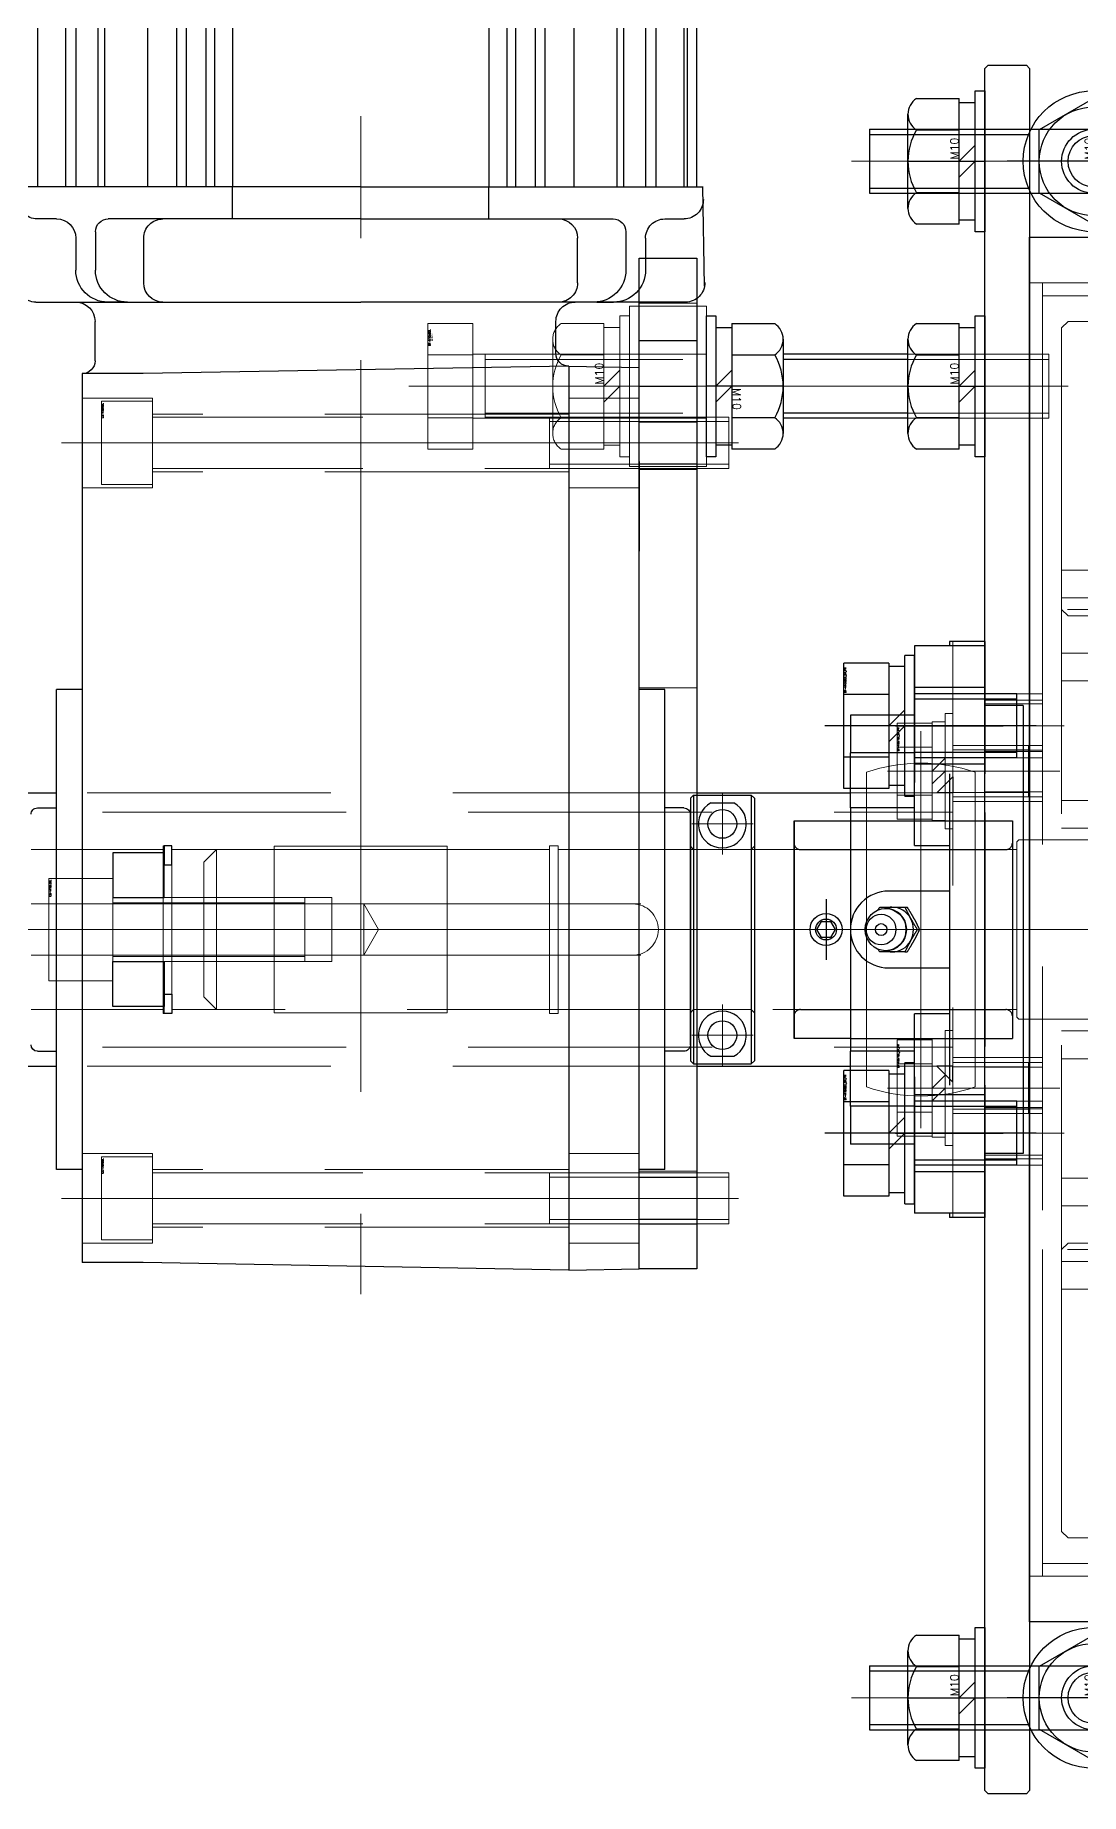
# Model space of a CAD drawing. Header units: millimetres. Extents: x -16130 to 36813, y -8099 to 27484.
# Drawn here: x 23289.6 to 23453, y 17254 to 17528.7 of the extents above; entities that cross this region are included whole.
import ezdxf

# ---------------------------------------------------------------- set-up
doc = ezdxf.new("R2010")
doc.units = ezdxf.units.MM
doc.header["$LTSCALE"] = 6
doc.linetypes.add('CENTER2', pattern=[28.575, 19.05, -3.175, 3.175, -3.175])
doc.linetypes.add('HIDDEN', pattern=[9.525, 6.35, -3.175])
for name, color, linetype, lineweight in [('01_NORMAL', 7, 'Continuous', 25), ('04_HIDDEN', 2, 'HIDDEN', 13), ('05_CENTER', 4, 'CENTER2', 13)]:
    doc.layers.add(name, color=color, linetype=linetype, lineweight=lineweight)
doc.layers.add('10_DRAFT', color=8, linetype='Continuous', lineweight=0, plot=False)
doc.layers.add('HIDDEN', color=3, linetype='HIDDEN')
doc.styles.add('KSS_TXT', font='txt.shx', dxfattribs={"bigfont": 'extfont2.shx'})
doc.styles.add('KSS_TXT_L', font='txt.shx', dxfattribs={"height": 3, "bigfont": 'extfont2.shx'})

# ---------------------------------------------------------------- blocks, each defined once
blk = doc.blocks.new('A$C4DD551DB_1_1_1')
at = {"color": 0}
for p, q in [((-50.5, 68), (-50.5, -68)), ((50.5, 68), (50.5, -68))]:
    blk.add_line(p, q, dxfattribs=at)
blk.add_lwpolyline([(52.08, -70), (-52.08, -70, -0.414214), (-54.08, -68), (-54.08, 68, -0.414214), (-52.08, 70), (52.08, 70, -0.414214), (54.08, 68), (54.08, -68, -0.414214)], format="xyb", close=True, dxfattribs=at)
for centre, start, end in [((-48.5, 68), 90, 180), ((48.5, 68), 0, 90), ((-48.5, -68), 180, 270), ((48.5, -68), 270, 0)]:
    blk.add_arc(centre, 2, start, end, dxfattribs=at)
at = {"layer": '01_NORMAL'}
blk.add_lwpolyline([(-108.15, 95), (108.15, 95), (108.15, -95), (-108.15, -95)], close=True, dxfattribs=at)
at = {"layer": '04_HIDDEN'}
for p, q in [((-101, 95), (-101, -95)), ((101, 95), (101, -95))]:
    blk.add_line(p, q, dxfattribs=at)
at = {"layer": '10_DRAFT'}
for p, q in [((0, 95), (0, -95)), ((4.06, 0), (-4.06, 0))]:
    blk.add_line(p, q, dxfattribs=at)
blk = doc.blocks.new('A$C6DB7488B_1_1_1')
at = {"color": 0}
for p, q in [((-160, 94), (-159, 95)), ((-160, 50), (-160, 94)), ((-159, 95), (19, 95)), ((19, 95), (20, 94)), ((20, 94), (20, 50)), ((-160, 51.83), (20, 51.83)), ((-160, 43.17), (20, 43.17)), ((-160, 38.84), (20, 38.84)), ((-113, 26.3), (-113, 24.17)), ((-107, 26.3), (-107, 24.17)), ((-33, 26.3), (-33, 24.17)), ((-27, 26.3), (-27, 24.17)), ((-144, 15.84), (-144, -15.84)), ((4, 15.84), (4, -15.84)), ((-207, 12.5), (-207, -12.5)), ((152, 12.5), (27, 12.5)), ((154, 10.5), (152, 12.5)), ((152, 12.5), (152, -12.5)), ((154, -10.5), (154, 10.5)), ((154, 4), (87, 4)), ((154, -4), (87, -4)), ((152, -12.5), (154, -10.5)), ((27, -12.5), (152, -12.5)), ((-113, -26.3), (-113, -24.17)), ((-107, -26.3), (-107, -24.17)), ((-33, -26.3), (-33, -24.17)), ((-27, -26.3), (-27, -24.17)), ((-160, -38.84), (20, -38.84)), ((-160, -43.17), (20, -43.17)), ((-160, -50), (-160, -94)), ((-160, -51.83), (20, -51.83)), ((20, -94), (20, -50)), ((-160, -94), (-159, -95)), ((-159, -95), (19, -95)), ((19, -95), (20, -94))]:
    blk.add_line(p, q, dxfattribs=at)
for points in [[(20, 15.84), (-160, 15.84), (-160, 56.16), (20, 56.16)], [(20, -15.84), (-160, -15.84), (-160, -56.16), (20, -56.16)]]:
    blk.add_lwpolyline(points, close=True, dxfattribs=at)
at = {"color": 3}
for points in [[(-144, 45), (-142.5, 45), (-144, 46.5), (-144, 46.5)], [(-144, 45), (-142.5, 45), (-144, 43.5), (-144, 43.5)], [(4, 45), (2.5, 45), (4, 46.5), (4, 46.5)], [(4, 45), (2.5, 45), (4, 43.5), (4, 43.5)], [(-144, 14), (-145.5, 14), (-144, 15.5), (-144, 15.5)], [(4, 14), (5.5, 14), (4, 15.5), (4, 15.5)], [(-144, -14), (-145.5, -14), (-144, -15.5), (-144, -15.5)], [(4, -14), (5.5, -14), (4, -15.5), (4, -15.5)], [(-144, -45), (-142.5, -45), (-144, -43.5), (-144, -43.5)], [(4, -45), (2.5, -45), (4, -43.5), (4, -43.5)], [(-144, -45), (-142.5, -45), (-144, -46.5), (-144, -46.5)], [(4, -45), (2.5, -45), (4, -46.5), (4, -46.5)]]:
    blk.add_lwpolyline(points, close=True, dxfattribs=at)
at = {"color": 0}
for points in [[(-144, 14), (-166.7, 14), (-167, 13.7), (-167, -13.7), (-166.7, -14), (-144, -14)], [(4, 14), (26.7, 14), (27, 13.7), (27, -13.7), (26.7, -14), (4, -14)], [(-167, 12.5), (-207, 12.5), (-209, 10.5), (-209, -10.5), (-207, -12.5), (-167, -12.5)]]:
    blk.add_lwpolyline(points, dxfattribs=at)
for centre in [(-110, 70), (-30, 70), (-110, -70), (-30, -70)]:
    blk.add_circle(centre, 3, dxfattribs=at)
blk.add_arc((87, 0), 4, 90, 270, dxfattribs=at)
at = {"color": 0, "extrusion": (0, 0, -1)}
for centre, major_axis in [((-110, 26.34), (3, 0)), ((-30, -26.34), (-3, 0))]:
    blk.add_ellipse(centre, major_axis=major_axis, ratio=0.500003, start_param=3.113199, end_param=6.311671, dxfattribs=at)
at = {"color": 0}
for centre, major_axis in [((-30, 26.34), (-3, 0)), ((-110, -26.34), (3, 0))]:
    blk.add_ellipse(centre, major_axis=major_axis, ratio=0.500003, start_param=3.113199, end_param=6.311671, dxfattribs=at)
at = {"color": 0, "extrusion": (0, 0, -1)}
for centre, major_axis in [((-110, 24.17), (3, 0)), ((-30, -24.17), (-3, 0))]:
    blk.add_ellipse(centre, major_axis=major_axis, ratio=0.500003, dxfattribs=at)
at = {"color": 0}
for centre, major_axis in [((-30, 24.17), (-3, 0)), ((-110, -24.17), (3, 0))]:
    blk.add_ellipse(centre, major_axis=major_axis, ratio=0.500003, dxfattribs=at)
at = {"layer": '04_HIDDEN'}
for p, q in [((-159, 49), (-160, 50)), ((4, 50), (-144, 50)), ((-144, 50), (-144, 49)), ((4, 50), (4, 49)), ((20, 50), (19, 49)), ((19, 49), (-159, 49)), ((-144, 49), (-144, 15.84)), ((4, 49), (4, 15.84)), ((-144, 45), (-139, 45)), ((-139, 45), (-139, -45)), ((-113, 26.3), (-113, 45.83)), ((-107, 26.3), (-107, 45.83)), ((-33, 26.3), (-33, 45.83)), ((-27, 26.3), (-27, 45.83)), ((-1, 45), (-1, -45)), ((4, 45), (-1, 45)), ((-139, 42.7), (-1, 42.7)), ((-120, 30.67), (-120, 39.33)), ((-100, 30.67), (-100, 39.33)), ((-40, 30.67), (-40, 39.33)), ((-20, 30.67), (-20, 39.33)), ((-160, 20.17), (20, 20.17)), ((-144, 14), (-139, 14)), ((4, 14), (-1, 14)), ((129, 4), (126.69, 0)), ((129, -4), (129, 4)), ((154, 4), (129, 4)), ((154, 5), (134, 5)), ((134, -5), (134, 5)), ((126.69, 0), (129, -4)), ((154, -4), (129, -4)), ((154, -5), (134, -5)), ((-144, -14), (-139, -14)), ((-144, -49), (-144, -15.84)), ((4, -14), (-1, -14)), ((4, -49), (4, -15.84)), ((-160, -20.17), (20, -20.17)), ((-113, -26.3), (-113, -45.83)), ((-107, -26.3), (-107, -45.83)), ((-33, -26.3), (-33, -45.83)), ((-27, -26.3), (-27, -45.83)), ((-120, -30.67), (-120, -39.33)), ((-100, -30.67), (-100, -39.33)), ((-40, -30.67), (-40, -39.33)), ((-20, -30.67), (-20, -39.33)), ((-139, -42.7), (-1, -42.7)), ((-144, -45), (-139, -45)), ((4, -45), (-1, -45)), ((-159, -49), (-160, -50)), ((19, -49), (-159, -49)), ((-144, -50), (-144, -49)), ((4, -50), (4, -49)), ((20, -50), (19, -49)), ((4, -50), (-144, -50))]:
    blk.add_line(p, q, dxfattribs=at)
for points in [[(-1, 15), (-139, 15)], [(-139, -15), (-1, -15)]]:
    blk.add_lwpolyline(points, dxfattribs=at)
for centre in [(-110, 70), (-30, 70), (-110, -70), (-30, -70)]:
    blk.add_circle(centre, 10, dxfattribs=at)
at = {"layer": '04_HIDDEN', "extrusion": (0, 0, -1)}
for centre, major_axis, ratio in [((-110, 45.83), (3, 0), 0.500003), ((-110, 39.33), (3, 0), 0.500003), ((-110, 30.67), (-10, 0), 0.5), ((-110, 30.67), (3, 0), 0.500003), ((-30, -30.67), (10, 0), 0.5), ((-30, -30.67), (-3, 0), 0.500003), ((-30, -39.33), (-3, 0), 0.500003), ((-30, -45.83), (-3, 0), 0.500003)]:
    blk.add_ellipse(centre, major_axis=major_axis, ratio=ratio, dxfattribs=at)
at = {"layer": '04_HIDDEN'}
for centre, major_axis, ratio in [((-30, 45.83), (-3, 0), 0.500003), ((-30, 39.33), (-3, 0), 0.500003), ((-30, 30.67), (10, 0), 0.5), ((-30, 30.67), (-3, 0), 0.500003), ((-110, -30.67), (-10, 0), 0.5), ((-110, -30.67), (3, 0), 0.500003), ((-110, -39.33), (3, 0), 0.500003), ((-110, -45.83), (3, 0), 0.500003)]:
    blk.add_ellipse(centre, major_axis=major_axis, ratio=ratio, dxfattribs=at)
for centre in [(-110, 39.33), (-30, 39.33)]:
    blk.add_ellipse(centre, major_axis=(10, 0), ratio=0.5, start_param=0, end_param=3.141593, dxfattribs=at)
at = {"layer": '04_HIDDEN', "extrusion": (0, 0, -1)}
for centre in [(-110, -39.33), (-30, -39.33)]:
    blk.add_ellipse(centre, major_axis=(10, 0), ratio=0.5, start_param=0, end_param=3.141593, dxfattribs=at)
at = {"layer": '05_CENTER'}
for p, q in [((-70, -100.5), (-70, 100.5)), ((-110, 57), (-110, 83)), ((-30, 57), (-30, 83)), ((-123, 70), (-97, 70)), ((-17, 70), (-43, 70)), ((-110, 48.3), (-110, 21.62)), ((-30, 48.3), (-30, 21.62)), ((-105.82, 45.83), (-114.18, 45.83)), ((-34.18, 45.83), (-25.82, 45.83)), ((-97.59, 39.33), (-122.41, 39.33)), ((-42.41, 39.33), (-17.59, 39.33)), ((-97.59, 30.67), (-122.41, 30.67)), ((-42.41, 30.67), (-17.59, 30.67)), ((-105.82, 24.17), (-114.18, 24.17)), ((-34.18, 24.17), (-25.82, 24.17)), ((156.79, 0), (-212.93, 0)), ((-110, -48.3), (-110, -21.62)), ((-30, -48.3), (-30, -21.62)), ((-105.82, -24.17), (-114.18, -24.17)), ((-34.18, -24.17), (-25.82, -24.17)), ((-97.59, -30.67), (-122.41, -30.67)), ((-42.41, -30.67), (-17.59, -30.67)), ((-97.59, -39.33), (-122.41, -39.33)), ((-42.41, -39.33), (-17.59, -39.33)), ((-105.82, -45.83), (-114.18, -45.83)), ((-34.18, -45.83), (-25.82, -45.83)), ((-110, -57), (-110, -83)), ((-30, -57), (-30, -83)), ((-123, -70), (-97, -70)), ((-17, -70), (-43, -70))]:
    blk.add_line(p, q, dxfattribs=at)
at = {"layer": '10_DRAFT'}
for centre in [(-110, 39.33), (-30, 39.33)]:
    blk.add_ellipse(centre, major_axis=(10, 0), ratio=0.5, start_param=3.141593, end_param=6.283185, dxfattribs=at)
at = {"layer": '10_DRAFT', "extrusion": (0, 0, -1)}
for centre in [(-110, -39.33), (-30, -39.33)]:
    blk.add_ellipse(centre, major_axis=(10, 0), ratio=0.5, start_param=3.141593, end_param=6.283185, dxfattribs=at)
blk = doc.blocks.new('MUCFC205c')
at = {"color": 0}
for p, q in [((-35, 6), (35, 6)), ((-35, 6), (-35, 0)), ((35, 6), (35, 0)), ((-44.32, 0), (-24.31, 0)), ((-18.27, 0), (-24.31, 0)), ((-18.27, 0), (18.27, 0)), ((24.31, 0), (18.27, 0)), ((24.31, 0), (44.32, 0)), ((-45, 0), (-44.32, 0)), ((-45, 0), (-45, -5.5)), ((-44.32, 0), (-44.32, -11)), ((44.32, 0), (45, 0)), ((44.32, 0), (44.32, -11)), ((45, 0), (45, -5.5)), ((-45, -5.5), (-44.32, -5.5)), ((-24.31, -5.5), (-18.27, -5.5)), ((-18.27, -5.5), (18.27, -5.5)), ((-13.14, -11), (-13.14, -5.5)), ((-6, -5.5), (-6, -15)), ((6, -15), (6, -5.5)), ((13.14, -5.5), (13.14, -11)), ((18.27, -5.5), (24.31, -5.5)), ((44.32, -5.5), (45, -5.5)), ((0, -10.53), (0, -10.18)), ((-44.32, -11), (-22.98, -11)), ((-33.5, -11), (-33.5, -21)), ((-27.59, -11), (-27.59, -21)), ((-13.14, -11), (-22.98, -11)), ((-19, -11), (-19, -21)), ((-3.5, -12.48), (-3.5, -12.13)), ((3.5, -12.48), (3.5, -12.13)), ((22.98, -11), (13.14, -11)), ((19, -11), (19, -21)), ((22.98, -11), (44.32, -11)), ((27.59, -11), (27.59, -21)), ((33.5, -11), (33.5, -21)), ((-33.5, -21), (-27.59, -21)), ((-19, -21), (-27.59, -21)), ((-19, -21), (0, -21)), ((-17, -29.8), (-17, -21)), ((0, -21), (19, -21)), ((17, -21), (17, -29.8)), ((27.59, -21), (19, -21)), ((27.59, -21), (33.5, -21)), ((-1.25, -24.08), (0, -23.36)), ((-1.25, -25.52), (-1.25, -24.08)), ((0, -23.36), (1.25, -24.08)), ((1.25, -24.08), (1.25, -25.52)), ((0, -26.24), (-1.25, -25.52)), ((1.25, -25.52), (0, -26.24)), ((17, -29.8), (-17, -29.8)), ((-17, -29.8), (17, -29.8))]:
    blk.add_line(p, q, dxfattribs=at)
at = {"color": 0, "linetype": 'CENTER2'}
for p, q in [((-31.82, -13.93), (-31.82, 2.87)), ((31.82, -13.93), (31.82, 2.87)), ((-4.75, -24.8), (4.75, -24.8))]:
    blk.add_line(p, q, dxfattribs=at)
at = {"color": 0}
for radius in [2.5, 1.63]:
    blk.add_circle((0, -24.8), radius, dxfattribs=at)
at = {"color": 0, "linetype": 'HIDDEN'}
for centre, start, end in [((-13.5, 3.3), 0, 90), ((13.5, 3.3), 90, 180), ((-13.5, -28.8), 270, 0), ((13.5, -28.8), 180, 270)]:
    blk.add_arc(centre, 1, start, end, dxfattribs=at)
at = {"color": 0}
for centre, radius, start, end in [((0, -15.5), 3.3, 0, 180), ((0, -15), 6, 180, 270), ((0, -15), 6, 270, 0)]:
    blk.add_arc(centre, radius, start, end, dxfattribs=at)
for major_axis, start_param, end_param in [((-3.5, 0), 4.18879, 5.235988), ((-3.5, 0), 5.235988, 6.283185), ((3.5, 0), 0, 1.047198), ((-3.5, 0), 0, 0.342953), ((3.5, 0), 5.940232, 6.283185)]:
    blk.add_ellipse((0, -14.52), major_axis=major_axis, ratio=0.965926, start_param=start_param, end_param=end_param, dxfattribs=at)
for centre, major_axis in [((0, -15.5), (-3.3, 0)), ((0, -16.2), (-2.4, 0)), ((0, -16.2), (-0.929, 0))]:
    blk.add_ellipse(centre, major_axis=major_axis, ratio=0.965926, dxfattribs=at)
for points, weights in [([(0, -10.18), (-0.94, -10.62), (-1.75, -11.07)], [1.06657306684, 1.07194812406, 1]), ([(-1.75, -11.59), (-0.94, -11.14), (0, -10.53)], [1, 1.07194812406, 1.06657306684]), ([(1.75, -11.07), (0.94, -10.62), (0, -10.18)], [1, 1.07194812406, 1.06657306684]), ([(0, -10.53), (0.94, -11.14), (1.75, -11.59)], [1.06657306684, 1.07194812406, 1]), ([(-1.75, -11.07), (-2.56, -11.53), (-3.5, -12.13)], [1, 1.07194812406, 1.06657306684]), ([(-3.5, -12.48), (-2.56, -12.04), (-1.75, -11.59)], [1.06657306684, 1.07194812406, 1]), ([(-3.5, -14.52), (-3.5, -13.61), (-3.5, -12.48)], [1, 1.07194812406, 1.06657306684]), ([(3.5, -12.13), (2.56, -11.53), (1.75, -11.07)], [1.06657306684, 1.07194812406, 1]), ([(1.75, -11.59), (2.56, -12.04), (3.5, -12.48)], [1, 1.07194812406, 1.06657306684]), ([(3.5, -12.48), (3.5, -13.61), (3.5, -14.52)], [1.06657306684, 1.07194812406, 1]), ([(-3.5, -16.39), (-3.5, -15.42), (-3.5, -14.52)], [1.06657306684, 1.07194812406, 1]), ([(-3.07, -16.66), (-3.28, -16.53), (-3.5, -16.39)], [1.06489758801, 1.06782171765, 1.06657306684]), ([(3.5, -16.39), (3.28, -16.53), (3.07, -16.66)], [1.06657306684, 1.06782171765, 1.06489758801]), ([(3.5, -14.52), (3.5, -15.42), (3.5, -16.39)], [1, 1.07194812406, 1.06657306684])]:
    blk.add_rational_spline(points, weights, degree=2, dxfattribs=at)
at = {"layer": '10_DRAFT'}
for p, q in [((0, -29.8), (0, 6)), ((-24.57, -1.5), (24.57, -1.5)), ((31, -10), (-31, -10)), ((-24.57, -18.5), (24.57, -18.5))]:
    blk.add_line(p, q, dxfattribs=at)
for start, end in [(160.9179, 199.0821), (340.9179, 19.0821)]:
    blk.add_arc((0, -10), 26, start, end, dxfattribs=at)
at = {"layer": 'HIDDEN', "color": 0}
for p, q in [((-17, -21), (-17, 4.3)), ((-17, 4.3), (17, 4.3)), ((-12.5, -28.8), (-12.5, 3.3)), ((12.5, -28.8), (12.5, 3.3)), ((17, -21), (17, 4.3)), ((-37.82, 0), (-37.82, -11)), ((-25.82, 0), (-25.82, -11)), ((25.82, 0), (25.82, -11)), ((37.82, 0), (37.82, -11))]:
    blk.add_line(p, q, dxfattribs=at)
blk = doc.blocks.new('A$C05FE0EC2_2_1_1')
at = {"color": 0, "linetype": 'CENTER2'}
blk.add_line((0, -19), (0, 14), dxfattribs=at)
at = {"color": 0}
for p, q in [((-9.81, 11), (9.81, 11)), ((-9.81, 4), (-9.81, 11)), ((-4.91, 4), (-4.91, 11)), ((4.91, 4), (4.91, 11)), ((9.81, 4), (9.81, 11)), ((9.81, 4), (-9.81, 4)), ((-9.25, 4), (-9.25, 1.5)), ((0, 1.5), (-2.5, 4)), ((0, 4), (2.5, 1.5)), ((9.25, 1.5), (9.25, 4)), ((-11, 1.5), (11, 1.5)), ((-11, 1.5), (-11, 0)), ((-11, 0), (11, 0)), ((11, 0), (11, 1.5))]:
    blk.add_line(p, q, dxfattribs=at)
at = {"color": 0, "linetype": 'HIDDEN'}
for p, q in [((-5, -16), (-5, 0)), ((-4.19, -16), (-4.19, 0)), ((4.19, -16), (4.19, 0)), ((5, -16), (5, 0)), ((-5, -16), (5, -16))]:
    blk.add_line(p, q, dxfattribs=at)
at = {"layer": '10_DRAFT', "style": 'KSS_TXT_L'}
blk.add_text('BT-M10x20L,SW,PW', height=0.3, dxfattribs=at).set_placement((5.16, 10.66))
blk = doc.blocks.new('A$C684CD659')
at = {"color": 4}
blk.add_blockref('MUCFC205c', (0, 0), dxfattribs=at)
at = {"rotation": 180}
for p in [(-31.82, -11), (31.82, -11)]:
    blk.add_blockref('A$C05FE0EC2_2_1_1', p, dxfattribs=at)
blk = doc.blocks.new('A$C2F213FA1_1_1_1')
at = {"color": 0}
blk.add_lwpolyline([(135, 6.5), (135, 0.5), (134.5, 0), (-134.5, 0), (-135, 0.5), (-135, 6.5), (-134.5, 7), (134.5, 7)], close=True, dxfattribs=at)
at = {"layer": '04_HIDDEN'}
for p, q in [((-101, 7), (-101, 9)), ((-36.82, 9), (-36.82, 0)), ((-35.82, 9), (-35.82, 0)), ((-27.82, 9), (-27.82, 0)), ((-26.82, 9), (-26.82, 0)), ((26.82, 9), (26.82, 0)), ((27.82, 9), (27.82, 0)), ((35.82, 9), (35.82, 0)), ((36.82, 9), (36.82, 0)), ((101, 9), (101, 7))]:
    blk.add_line(p, q, dxfattribs=at)
at = {"layer": '04_HIDDEN', "color": 9}
for p, q in [((-35.25, 0), (-35.25, 9)), ((35.25, 0), (35.25, 9))]:
    blk.add_line(p, q, dxfattribs=at)
at = {"layer": '04_HIDDEN', "color": 252}
for p, q in [((-28.75, 9), (-28.75, 0)), ((-28, 9), (-28, 0)), ((-21.5, 9), (-21.5, 0)), ((-20.75, 9), (-20.75, 0)), ((-20, 9), (-20, 0)), ((20, 9), (20, 0)), ((20.75, 9), (20.75, 0)), ((21.5, 9), (21.5, 0)), ((28, 9), (28, 0)), ((28.75, 9), (28.75, 0))]:
    blk.add_line(p, q, dxfattribs=at)
at = {"layer": '04_HIDDEN'}
blk.add_lwpolyline([(101, 9), (-101, 9)], dxfattribs=at)
at = {"layer": '05_CENTER'}
for p, q in [((-120, 11.2), (-120, -4.07)), ((-31.82, 12.39), (-31.82, -3.39)), ((31.82, 12.39), (31.82, -3.39)), ((120, 11.2), (120, -4.07))]:
    blk.add_line(p, q, dxfattribs=at)
at = {"layer": '05_CENTER', "color": 252}
for p, q in [((-24.75, 11.71), (-24.75, -2.71)), ((24.75, 11.71), (24.75, -2.71))]:
    blk.add_line(p, q, dxfattribs=at)
at = {"layer": '10_DRAFT'}
blk.add_line((0, 9), (0, 0), dxfattribs=at)
blk = doc.blocks.new('A$C04E828C6_1_1_1')
at = {"color": 0}
for p, q in [((-63, 28), (123, 28)), ((-21, -1), (-21, -21)), ((1, -1), (1, -21)), ((59, -1), (59, -21)), ((81, -1), (81, -21))]:
    blk.add_line(p, q, dxfattribs=at)
for points in [[(-21, -21), (-63, -21), (-63, 30), (123, 30), (123, -21), (81, -21)], [(59, -21), (1, -21)]]:
    blk.add_lwpolyline(points, dxfattribs=at)
for centre in [(-10, -1), (70, -1)]:
    blk.add_arc(centre, 11, 0, 180, dxfattribs=at)
at = {"layer": '05_CENTER'}
for p, q in [((-10, -25), (-10, 15)), ((70, -25), (70, 15)), ((-26, -1), (6, -1)), ((54, -1), (86, -1))]:
    blk.add_line(p, q, dxfattribs=at)
blk = doc.blocks.new('FWSSS-D24-V10.0-T8.0a')
at = {"color": 0}
for points in [[(0, 5), (8, 5), (8, 12), (0, 12)], [(0, -5), (8, -5), (8, -12), (0, -12)]]:
    blk.add_lwpolyline(points, close=True, dxfattribs=at)
at = {"layer": '10_DRAFT'}
blk.add_line((0, 0), (8, 0), dxfattribs=at)
blk = doc.blocks.new('RTWS25a')
at = {"color": 0}
for points in [[(0, 13.1), (1.2, 13.1), (1.2, 10.1), (0, 10.1)], [(0, -13.1), (1.2, -13.1), (1.2, -10.1), (0, -10.1)]]:
    blk.add_lwpolyline(points, close=True, dxfattribs=at)
at = {"layer": '10_DRAFT'}
blk.add_line((1.2, 0), (0, 0), dxfattribs=at)
blk = doc.blocks.new('A$C7C3766F9_1_1_1')
at = {"color": 0, "linetype": 'CENTER2'}
blk.add_line((0, -31.5), (0, 11.5), dxfattribs=at)
at = {"color": 0}
for p, q in [((8, 10), (-8, 10)), ((-8, 10), (-8, 0)), ((8, 0), (8, 10)), ((8, 0), (-8, 0))]:
    blk.add_line(p, q, dxfattribs=at)
at = {"color": 0, "linetype": 'HIDDEN'}
for p, q in [((-5, -30), (-5, 0)), ((-4.19, -30), (-4.19, 0)), ((4.19, -30), (4.19, 0)), ((5, -30), (5, 0)), ((-5, -30), (5, -30))]:
    blk.add_line(p, q, dxfattribs=at)
at = {"layer": '10_DRAFT', "style": 'KSS_TXT_L'}
blk.add_text('CS-M10x30L', height=0.3, dxfattribs=at).set_placement((5.13, 9.66))
blk = doc.blocks.new('SCSPJ25-10b')
at = {"color": 0}
for p, q in [((0.5, 21), (0, 20.5)), ((0, 20.5), (0, -20.5)), ((0.5, 21), (9.5, 21)), ((0.5, 21), (0.5, -21)), ((3.22, 19.8), (6.78, 19.8)), ((9.5, 21), (10, 20.5)), ((9.5, 21), (9.5, -21)), ((10, 20.5), (10, -20.5)), ((0, 0), (0, 0)), ((0.5, -21), (0, -20.5)), ((0.5, -21), (9.5, -21)), ((3.22, -19.8), (6.78, -19.8)), ((9.5, -21), (10, -20.5))]:
    blk.add_line(p, q, dxfattribs=at)
for centre in [(5, 16.5), (5, -16.5)]:
    blk.add_circle(centre, 2.25, dxfattribs=at)
for centre, start, end in [((5, 16.5), 118.3901, 61.6099), ((5, -16.5), 298.3901, 241.6099)]:
    blk.add_arc(centre, 3.75, start, end, dxfattribs=at)
at = {"layer": '04_HIDDEN', "color": 0}
for p, q in [((0, 13), (0.5, 12.5)), ((0, 11), (0, 11)), ((0.5, 12.5), (9.5, 12.5)), ((9.5, 12.5), (10, 13)), ((0, -13), (0.5, -12.5)), ((0.5, -12.5), (9.5, -12.5)), ((9.5, -12.5), (10, -13))]:
    blk.add_line(p, q, dxfattribs=at)
at = {"layer": '05_CENTER', "color": 0}
for p, q in [((5, 11.71), (5, 21.29)), ((0.21, 16.5), (9.79, 16.5)), ((5, -11.71), (5, -21.29)), ((0.21, -16.5), (9.79, -16.5))]:
    blk.add_line(p, q, dxfattribs=at)
at = {"layer": '10_DRAFT'}
blk.add_line((0, 0), (10, 0), dxfattribs=at)
blk = doc.blocks.new('GM-SHYF-RH 0.2kW、1／30、200V、60Hzb')
at = {"color": 0}
for p, q in [((-116, 51.5), (-116, 105)), ((-200, 102), (-116, 102)), ((-111, 99), (-111, 102.03)), ((-98, 102.26), (-98, 85)), ((-98, 102.26), (-98, 51.5)), ((-19, 102), (-19, 99)), ((19, 102), (19, 99)), ((37.5, 99), (-37.5, 99)), ((-37.5, 95), (-37.5, 99)), ((37.5, 95), (37.5, 99)), ((-200, 97.63), (-116, 97.63)), ((-200, 96), (-116, 96)), ((-108, 96), (-103, 96)), ((-86.83, 95), (0, 95)), ((-86.83, 85.5), (-86.83, 95)), ((0, 95), (52.02, 95)), ((52.02, 85.5), (52.02, 95)), ((-200.16, 91.54), (-116, 91.54)), ((-200, 92.54), (-116, 92.54)), ((-111, 51.5), (-111, 90.93)), ((-109, 92.93), (-103, 92.93)), ((-98, 88.39), (-98, 91)), ((-88.83, 93), (-95, 93)), ((-101, 85.39), (-108, 85.39)), ((-87.99, 19), (-86.83, 85.5)), ((53.18, 19), (52.02, 85.5)), ((-200, 84.8), (-116, 84.8)), ((-200, 80.26), (-116, 80.26)), ((-200, 78.78), (-116, 78.78)), ((-200, 75.68), (-116, 75.68)), ((-200, 74.34), (-116, 74.34)), ((-200, 71.5), (-116, 71.5)), ((-111, 71.5), (-116, 71.5)), ((-116, 51.5), (-116, -2)), ((-111, 51.5), (-111, 12.07)), ((-98, 0.74), (-98, 51.5)), ((-200, 31.5), (-116, 31.5)), ((-111, 31.5), (-116, 31.5)), ((-200, 28.66), (-116, 28.66)), ((-200, 27.32), (-116, 27.32)), ((-200, 24.22), (-116, 24.22)), ((-200, 22.74), (-116, 22.74)), ((-89.99, 21), (-95, 21)), ((-200, 18.2), (-116, 18.2)), ((-101, 17.61), (-108, 17.61)), ((-87.99, 19), (53.19, 19)), ((-87.98, 19), (-87.79, 8)), ((53.19, 19), (53, 8)), ((-98, 14.61), (-98, 12)), ((-200.16, 11.46), (-116, 11.46)), ((-200, 10.46), (-116, 10.46)), ((-109, 10.07), (-103, 10.07)), ((-200, 7), (-116, 7)), ((-108, 7), (-103, 7)), ((-98, 0.74), (-98, 7)), ((53, 8), (-87.79, 8)), ((-73.12, 8), (-59.09, 8)), ((-37.5, 4), (-37.5, 8)), ((37.5, 4), (37.5, 8)), ((-200, 5.37), (-116, 5.37)), ((-111, 4), (-111, 0.97)), ((37.5, 4), (-37.5, 4)), ((-19, 1), (-19, 4)), ((19, 1), (19, 4)), ((-200, 1), (-116, 1)), ((-200, 0.5), (-116, 0.5)), ((18, 0), (-18, 0)), ((-116, -1), (-200, -1)), ((-100.49, -2.22), (-116, -1.95))]:
    blk.add_line(p, q, dxfattribs=at)
for centre, radius, start, end in [((-114, 102.03), 3, 0, 91), ((-101, 102.26), 3, 0, 91), ((-101, 102.26), 3, 0, 91), ((-18, 102), 1, 90, 180), ((18, 102), 1, 0, 90), ((-108, 99), 3, 180, 270), ((-103, 91), 5, 0, 90), ((-95, 96), 3, 180, 270), ((-88.83, 95), 2, 270, 0), ((-109, 90.93), 2, 90, 180), ((-103, 87.93), 5, 0, 90), ((-108, 82.39), 3, 90, 180), ((-101, 82.39), 3, 0, 90), ((-108, 20.61), 3, 180, 270), ((-101, 20.61), 3, 270, 0), ((-95, 18), 3, 90, 180), ((-89.99, 19), 2, 0, 90), ((-103, 15.07), 5, 270, 0), ((-109, 12.07), 2, 180, 270), ((-103, 12), 5, 270, 0), ((-108, 4), 3, 90, 180), ((-114, 0.97), 3, 269, 0), ((-101, 0.74), 3, 269, 0), ((-101, 0.74), 3, 269, 0), ((-18, 1), 1, 180, 270), ((18, 1), 1, 270, 0)]:
    blk.add_arc(centre, radius, start, end, dxfattribs=at)
at = {"layer": '04_HIDDEN', "color": 0}
for p, q in [((-12.5, 82.35), (-12.5, 103)), ((-4, 103), (-4, 0)), ((4, 103), (4, 0)), ((12.5, 82.35), (12.5, 103)), ((-83, 95), (-83, 84)), ((-69, 95), (-69, 84)), ((35, 95), (35, 84)), ((49, 95), (49, 84)), ((-69, 84), (-83, 84)), ((-80.5, 19), (-80.5, 84)), ((-71.5, 19), (-71.5, 84)), ((49, 84), (35, 84)), ((37.5, 19), (37.5, 84)), ((46.5, 19), (46.5, 84)), ((-13.1, 82.35), (-13.1, 81)), ((13.1, 82.35), (-13.1, 82.35)), ((13.1, 81), (-13.1, 81)), ((-12.5, 65), (-12.5, 81)), ((12.5, 65), (12.5, 81)), ((13.1, 82.35), (13.1, 81)), ((13, 65), (-13, 65)), ((-13, 38), (-13, 65)), ((13, 38), (13, 65)), ((13, 38), (-13, 38)), ((-12.5, 22), (-12.5, 38)), ((12.5, 22), (12.5, 38)), ((-13.1, 20.65), (-13.1, 22)), ((13.1, 22), (-13.1, 22)), ((13.1, 20.65), (13.1, 22)), ((13.1, 20.65), (-13.1, 20.65)), ((-12.5, 0), (-12.5, 20.65)), ((12.5, 0), (12.5, 20.65)), ((-83, 8), (-83, 19)), ((-69, 19), (-83, 19)), ((-69, 8), (-69, 19)), ((35, 8), (35, 19)), ((49, 19), (35, 19)), ((49, 8), (49, 19))]:
    blk.add_line(p, q, dxfattribs=at)
at = {"layer": '05_CENTER', "color": 0}
for p, q in [((0, 0), (0, 103)), ((-76, 4.75), (-76, 98.25)), ((42, 4.75), (42, 98.25)), ((-260.39, 51.5), (56.97, 51.5))]:
    blk.add_line(p, q, dxfattribs=at)
blk = doc.blocks.new('A$C684CBCC5')
blk.add_line((-92, 0), (-92, 9))
blk.add_lwpolyline([(53, 0), (-104.85, 0), (-104.85, 9), (53, 9)], close=True)
at = {"layer": '04_HIDDEN', "color": 252}
for p, q in [((-97.85, 0), (-97.85, 9)), ((-71.85, 0), (-71.85, 9))]:
    blk.add_line(p, q, dxfattribs=at)
at = {"layer": '04_HIDDEN'}
for p, q in [((-80, 0), (-80, 9)), ((-79.25, 0), (-79.25, 9)), ((-72.75, 0), (-72.75, 9)), ((-72, 0), (-72, 9)), ((38, 0), (38, 9)), ((38.75, 0), (38.75, 9)), ((45.25, 0), (45.25, 9)), ((46, 0), (46, 9))]:
    blk.add_line(p, q, dxfattribs=at)
at = {"layer": '04_HIDDEN', "color": 9}
for p, q in [((-37.75, 0), (-37.75, 9)), ((37.75, 0), (37.75, 9))]:
    blk.add_line(p, q, dxfattribs=at)
at = {"layer": '05_CENTER'}
for p, q in [((-76, -2.71), (-76, 11.71)), ((42, -2.71), (42, 11.71))]:
    blk.add_line(p, q, dxfattribs=at)
at = {"layer": '10_DRAFT'}
for p, q in [((-84.85, 0), (-84.85, 9)), ((0, 0), (0, 9))]:
    blk.add_line(p, q, dxfattribs=at)
blk = doc.blocks.new('A$C39D95BAC')
at = {"color": 0, "linetype": 'CENTER2'}
blk.add_line((0, -91.5), (0, 9.5), dxfattribs=at)
at = {"color": 0}
for p, q in [((6.5, 8), (-6.5, 8)), ((-6.5, 8), (-6.5, 0)), ((6.5, 0), (6.5, 8)), ((6.5, 0), (-6.5, 0))]:
    blk.add_line(p, q, dxfattribs=at)
at = {"color": 0, "linetype": 'HIDDEN'}
for p, q in [((-4, -90), (-4, 0)), ((4, -90), (4, 0)), ((-4, -62), (4, -62)), ((-3.32, -90), (-3.32, -62)), ((3.32, -90), (3.32, -62)), ((-4, -90), (4, -90))]:
    blk.add_line(p, q, dxfattribs=at)
at = {"layer": '10_DRAFT', "style": 'KSS_TXT_L'}
blk.add_text('CS-M8x90L', height=0.3, dxfattribs=at).set_placement((3.86, 7.66))
blk = doc.blocks.new('NCLSS10-25-11.0a')
at = {"color": 0}
for points in [[(12, 5), (0, 5), (0, 12.5), (12, 12.5)], [(12, -5), (0, -5), (0, -12.5), (12, -12.5)]]:
    blk.add_lwpolyline(points, close=True, dxfattribs=at)
at = {"layer": '10_DRAFT'}
blk.add_line((0, 0), (12, 0), dxfattribs=at)
blk = doc.blocks.new('M10Nza_1_1_1_1')
at = {"color": 0}
for p, q in [((-7.35, 12), (7.35, 12)), ((-9.8, 4), (-9.8, 10.69)), ((-4.9, 4), (-4.9, 10.69)), ((4.9, 10.69), (4.9, 4)), ((9.8, 10.69), (9.8, 4)), ((-9.8, 4), (9.8, 4)), ((-9.2, 1.5), (-9.2, 4)), ((0, 1.5), (-2.5, 4)), ((0, 4), (2.5, 1.5)), ((9.2, 4), (9.2, 1.5))]:
    blk.add_line(p, q, dxfattribs=at)
at = {"color": 0, "linetype": 'CENTER2'}
blk.add_line((0, 12), (0, 0), dxfattribs=at)
at = {"color": 0}
blk.add_lwpolyline([(-11, 1.5), (11, 1.5), (11, 0), (-11, 0)], close=True, dxfattribs=at)
for centre, radius, start, end in [((-7.35, 9.06), 2.94, 33.626, 146.374), ((0, 2.2), 9.8, 60, 120), ((7.35, 9.06), 2.94, 33.626, 146.374)]:
    blk.add_arc(centre, radius, start, end, dxfattribs=at)
at = {"layer": '10_DRAFT', "style": 'KSS_TXT'}
blk.add_text('M10', height=1.25, dxfattribs=at).set_placement((0.26, 4.12))
blk = doc.blocks.new('A$C684CC09B')
at = {"color": 0, "linetype": 'CENTER2'}
blk.add_line((0, -93), (0, 10), dxfattribs=at)
at = {"color": 0}
for p, q in [((-9.81, 7), (9.81, 7)), ((-9.81, 0), (-9.81, 7)), ((-4.91, 0), (-4.91, 7)), ((4.91, 0), (4.91, 7)), ((9.81, 0), (9.81, 7)), ((-9.81, 0), (9.81, 0)), ((-5, -90), (-5, 0)), ((5, -90), (5, 0)), ((-4.19, -90), (-4.19, -1.96)), ((4.19, -90), (4.19, -1.96))]:
    blk.add_line(p, q, dxfattribs=at)
at = {"color": 0, "linetype": 'HIDDEN'}
for p, q in [((-5, -1.96), (5, -1.96)), ((-5, -90), (5, -90))]:
    blk.add_line(p, q, dxfattribs=at)
at = {"layer": '10_DRAFT', "style": 'KSS_TXT_L'}
for s, p in [('BT-M10x90L', (6.32, 6.59)), ('全ねじ', (7.03, 6.21))]:
    blk.add_text(s, height=0.3, dxfattribs=at).set_placement(p)
blk = doc.blocks.new('A$C680612B7_1_1_1')
at = {"color": 0}
for p, q in [((-120, 5), (120, 5)), ((-120, 5), (-120, -5)), ((-120, 4.19), (-95, 4.19)), ((-95, 5), (-95, -5)), ((95, 5), (95, -5)), ((120, 4.19), (95, 4.19)), ((120, 5), (120, -5)), ((-120, -4.19), (-95, -4.19)), ((-120, -5), (120, -5)), ((120, -4.19), (95, -4.19))]:
    blk.add_line(p, q, dxfattribs=at)
at = {"layer": '05_CENTER'}
blk.add_line((-122.85, 0), (122.85, 0), dxfattribs=at)
blk = doc.blocks.new('M10Nza_1_1_1_1_1')
at = {"color": 0}
for p, q in [((-7.35, 12), (7.35, 12)), ((-9.8, 4), (-9.8, 10.69)), ((-4.9, 4), (-4.9, 10.69)), ((4.9, 10.69), (4.9, 4)), ((9.8, 10.69), (9.8, 4)), ((-9.8, 4), (9.8, 4)), ((-9.2, 1.5), (-9.2, 4)), ((0, 1.5), (-2.5, 4)), ((0, 4), (2.5, 1.5)), ((9.2, 4), (9.2, 1.5))]:
    blk.add_line(p, q, dxfattribs=at)
at = {"color": 0, "linetype": 'CENTER2'}
blk.add_line((0, 12), (0, 0), dxfattribs=at)
at = {"color": 0}
blk.add_lwpolyline([(-11, 1.5), (11, 1.5), (11, 0), (-11, 0)], close=True, dxfattribs=at)
for centre, radius, start, end in [((-7.35, 9.06), 2.94, 33.626, 146.374), ((0, 2.2), 9.8, 60, 120), ((7.35, 9.06), 2.94, 33.626, 146.374)]:
    blk.add_arc(centre, radius, start, end, dxfattribs=at)
at = {"layer": '10_DRAFT', "style": 'KSS_TXT'}
blk.add_text('M10', height=1.25, dxfattribs=at).set_placement((0.26, 4.12))
blk = doc.blocks.new('10b_2_1_1')
at = {"color": 0, "linetype": 'CENTER2'}
for p, q in [((0, -13.51), (0, 13.51)), ((13.51, 0), (-13.51, 0))]:
    blk.add_line(p, q, dxfattribs=at)
at = {"color": 0}
for p, q in [((-4.9, 8.49), (-9.8, 0)), ((-4.9, 8.49), (4.9, 8.49)), ((9.8, 0), (4.9, 8.49)), ((-9.8, 0), (-4.9, -8.49)), ((4.9, -8.49), (9.8, 0)), ((-4.9, -8.49), (4.9, -8.49))]:
    blk.add_line(p, q, dxfattribs=at)
for radius in [11, 8.49, 5, 4]:
    blk.add_circle((0, 0), radius, dxfattribs=at)
at = {"layer": '10_DRAFT', "style": 'KSS_TXT'}
blk.add_text('M10', height=1.25, dxfattribs=at).set_placement((0.26, 0.12))
blk = doc.blocks.new('A$C684CE333')
at = {"color": 0}
for centre in [(-120, 85), (120, 85), (-120, -85), (120, -85)]:
    blk.add_circle(centre, 5, dxfattribs=at)
at = {"layer": '05_CENTER'}
for p, q in [((-128, 85), (-112, 85)), ((128, 85), (112, 85)), ((-128, -85), (-112, -85)), ((128, -85), (112, -85))]:
    blk.add_line(p, q, dxfattribs=at)
at = {"layer": '10_DRAFT'}
for p, q in [((0, -8.78), (0, 8.78)), ((-8.78, 0), (8.78, 0))]:
    blk.add_line(p, q, dxfattribs=at)
for name, p, rotation in [('A$C680612B7_1_1_1', (-120, 0), 270), ('A$C680612B7_1_1_1', (120, 0), 270), ('M10Nza_1_1_1_1_1', (-120, 102), 359.9999999999999), ('M10Nza_1_1_1_1_1', (120, 102), 359.9999999999999), ('M10Nza_1_1_1_1_1', (-120, -102), 180), ('M10Nza_1_1_1_1_1', (120, -102), 180)]:
    blk.add_blockref(name, p, dxfattribs=dict(rotation=rotation))
for p in [(-120, 85), (120, 85), (-120, -85), (120, -85)]:
    blk.add_blockref('10b_2_1_1', p)
blk = doc.blocks.new('A$C4F344C99_1')
at = {"color": 0}
for p, q in [((-7.51, 8.7), (7.51, 8.7)), ((-7.51, 3.2), (-7.51, 8.7)), ((-3.75, 3.2), (-3.75, 8.7)), ((3.75, 3.2), (3.75, 8.7)), ((7.51, 3.2), (7.51, 8.7)), ((-7.7, 3.2), (-7.7, 1.2)), ((7.7, 3.2), (-7.7, 3.2)), ((0, 1.2), (-2, 3.2)), ((0, 3.2), (2, 1.2)), ((7.7, 1.2), (7.7, 3.2)), ((-9, 1.2), (9, 1.2)), ((-9, 1.2), (-9, 0)), ((-9, 0), (9, 0)), ((9, 0), (9, 1.2))]:
    blk.add_line(p, q, dxfattribs=at)
at = {"color": 0, "linetype": 'CENTER2'}
blk.add_line((0, -13.3), (0, 10.2), dxfattribs=at)
at = {"color": 0, "linetype": 'HIDDEN'}
for p, q in [((-4, -11.8), (-4, 0)), ((-3.32, -11.8), (-3.32, 0)), ((3.32, -11.8), (3.32, 0)), ((4, -11.8), (4, 0)), ((-4, -11.8), (4, -11.8))]:
    blk.add_line(p, q, dxfattribs=at)
at = {"layer": '10_DRAFT', "style": 'KSS_TXT_L'}
blk.add_text('BT-M8x15L,SW,PW', height=0.3, dxfattribs=at).set_placement((3.13, 8.36))
blk = doc.blocks.new('A$C684CE454')
at = {"color": 0}
for p, q in [((-195, 21.35), (-145, 21.35)), ((-45, 21.35), (-21, 21.35)), ((-195, -21.35), (-145, -21.35)), ((-45, -21.35), (-21, -21.35))]:
    blk.add_line(p, q, dxfattribs=at)
blk.add_lwpolyline([(-195, 67.5), (-200, 67.5), (-200, -67.5), (-195, -67.5)], close=True, dxfattribs=at)
at = {"color": 3}
for points in [[(-195, 21.35), (-192.5, 21.35), (-192.5, 21.35), (-195, 23.85)], [(-5, 21.35), (-7.5, 21.35), (-7.5, 21.35), (-5, 23.85)], [(-195, -21.35), (-192.5, -21.35), (-192.5, -21.35), (-195, -23.85)], [(-5, -21.35), (-7.5, -21.35), (-7.5, -21.35), (-5, -23.85)]]:
    blk.add_lwpolyline(points, close=True, dxfattribs=at)
at = {"layer": '04_HIDDEN'}
for p, q in [((-195, 20), (-200, 20)), ((-45, 21.35), (-145, 21.35)), ((-5, 21.35), (-21, 21.35)), ((-5, 20), (0, 20)), ((-195, 18.35), (-5, 18.35)), ((-195, -18.35), (-5, -18.35)), ((-195, -20), (-200, -20)), ((-45, -21.35), (-145, -21.35)), ((-5, -21.35), (-21, -21.35)), ((-5, -20), (0, -20))]:
    blk.add_line(p, q, dxfattribs=at)
blk.add_lwpolyline([(0, 45), (-5, 45), (-5, -45), (0, -45)], close=True, dxfattribs=at)
at = {"layer": '05_CENTER'}
for p, q in [((-190.34, 50), (-204.57, 50)), ((4.66, 24.75), (-9.57, 24.75)), ((-204.62, 0), (4.68, 0)), ((4.66, -24.75), (-9.57, -24.75)), ((-190.34, -50), (-204.57, -50))]:
    blk.add_line(p, q, dxfattribs=at)
at = {"layer": '04_HIDDEN', "rotation": 90}
for p in [(-5, 24.75), (-5, -24.75)]:
    blk.add_blockref('A$C4F344C99_1', p, dxfattribs=at)

msp = doc.modelspace()

# ---------------------------------------------------------------- linework, layer by layer
at = {"layer": '01_NORMAL'}
for p, q in [((23425.97913, 17478.89188), (23406.47913, 17478.89188)), ((23425.97913, 17478.07988), (23406.47913, 17478.07988)), ((23425.97913, 17469.70388), (23406.47913, 17469.70388)), ((23425.97913, 17468.89188), (23406.47913, 17468.89188))]:
    msp.add_line(p, q, dxfattribs=at)

# ---------------------------------------------------------------- block references
at = {"color": 4, "xscale": -1, "rotation": 89.99999999999982}
msp.add_blockref('GM-SHYF-RH 0.2kW、1／30、200V、60Hzb', (23391.97913, 17389.03909), dxfattribs=at)
for name, p, rotation in [('A$C2F213FA1_1_1_1', (23437.97913, 17389.03908), 270), ('M10Nza_1_1_1_1', (23394.47913, 17473.89188), 270), ('M10Nza_1_1_1_1', (23437.97913, 17473.89188), 89.99999999999999), ('A$C684CD659', (23437.97913, 17389.03909), 270)]:
    msp.add_blockref(name, p, dxfattribs=dict(rotation=rotation))
at = {"color": 4}
for name, p in [('SCSPJ25-10b', (23391.97913, 17389.03909)), ('FWSSS-D24-V10.0-T8.0a', (23301.77913, 17389.03909))]:
    msp.add_blockref(name, p, dxfattribs=at)
at = {"color": 4, "xscale": -1}
msp.add_blockref('RTWS25a', (23310.97913, 17389.03909), dxfattribs=at)
at = {"layer": '01_NORMAL'}
for name, p, rotation in [('A$C684CE333', (23539.97913, 17389.03909), 90), ('A$C684CBCC5', (23383.97913, 17389.03909), 270)]:
    msp.add_blockref(name, p, dxfattribs=dict(at, rotation=rotation))
msp.add_blockref('A$C684CE454', (23437.97913, 17389.03909), dxfattribs=at)
at = {"layer": '04_HIDDEN'}
for name, p, rotation in [('A$C4DD551DB_1_1_1', (23539.97913, 17389.03909), 89.99999999999999), ('M10Nza_1_1_1_1', (23382.47913, 17473.89188), 89.99999999999999), ('A$C684CC09B', (23357.97913, 17473.89188), 90), ('A$C39D95BAC', (23307.97913, 17465.05484), 90), ('A$C7C3766F9_1_1_1', (23301.77913, 17389.03909), 89.99999999999999), ('A$C39D95BAC', (23307.97913, 17347.05484), 90)]:
    msp.add_blockref(name, p, dxfattribs=dict(at, rotation=rotation))
at = {"layer": '04_HIDDEN', "xscale": -1}
msp.add_blockref('A$C6DB7488B_1_1_1', (23469.97913, 17389.03909), dxfattribs=at)
at = {"layer": '04_HIDDEN', "color": 6}
msp.add_blockref('A$C04E828C6_1_1_1', (23509.97913, 17460.03838), dxfattribs=at)
at = {"layer": '04_HIDDEN', "color": 4}
msp.add_blockref('NCLSS10-25-11.0a', (23382.47913, 17473.89188), dxfattribs=at)
at = {"layer": '04_HIDDEN', "color": 6, "xscale": -1, "rotation": 180}
msp.add_blockref('A$C04E828C6_1_1_1', (23509.97913, 17318.0398), dxfattribs=at)

doc.saveas('drawing.dxf')
